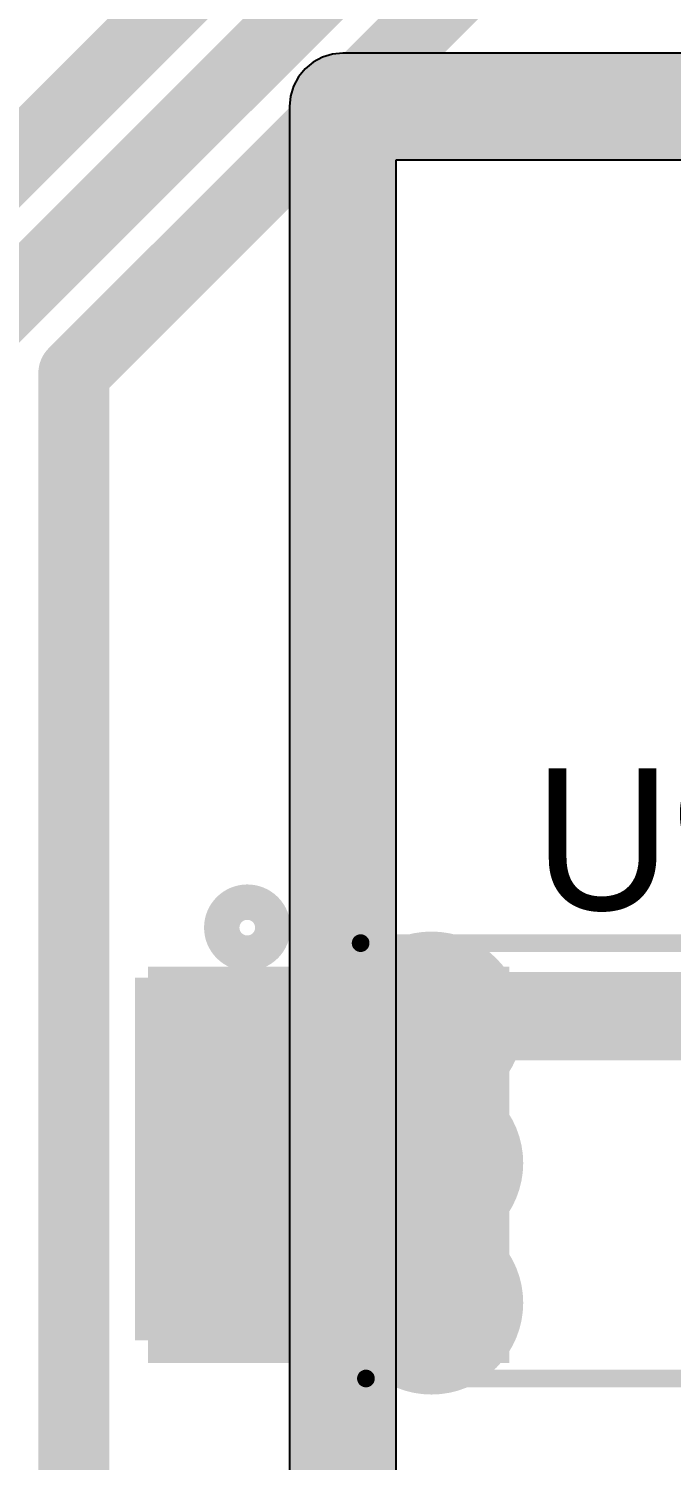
# Model space of a CAD drawing. Header units: millimetres. Extents: x 2.17 to 4.96, y 1.49 to 4.34.
# Drawn here: x 2.7923 to 2.9737, y 3.2885 to 3.693 of the extents above; entities that cross this region are included whole.
import ezdxf

# ---------------------------------------------------------------- set-up
doc = ezdxf.new("R2010")
doc.units = ezdxf.units.MM
doc.header["$MEASUREMENT"] = 0
for name, color, linetype in [('BottomLayer', 5, 'Continuous'), ('InternalPlane1', 76, 'Continuous'), ('InternalPlane2', 16, 'Continuous'), ('Mechanical2', 216, 'Continuous'), ('MultiLayer', 9, 'Continuous'), ('TopLayer', 1, 'Continuous'), ('TopOverlay', 2, 'Continuous'), ('TopPaste', 8, 'Continuous'), ('TopSolder', 216, 'Continuous'), ('ViaHoleLayer', 16, 'Continuous')]:
    doc.layers.add(name, color=color, linetype=linetype)

# ---------------------------------------------------------------- blocks, each defined once
blk = doc.blocks.new('8_TSSOP_13')
at = {"layer": 'TopLayer'}
for points in [[(-0.14469, 0.02953), (-0.0876, 0.02953), (-0.14469, 0.04724), (-0.0876, 0.04724)], [(0.0876, 0.02953), (0.14469, 0.02953), (0.0876, 0.04724), (0.14469, 0.04724)], [(-0.14469, 0.00394), (-0.0876, 0.00394), (-0.14469, 0.02165), (-0.0876, 0.02165)], [(0.0876, 0.00394), (0.14469, 0.00394), (0.0876, 0.02165), (0.14469, 0.02165)], [(-0.14469, -0.02165), (-0.0876, -0.02165), (-0.14469, -0.00394), (-0.0876, -0.00394)], [(0.0876, -0.02165), (0.14469, -0.02165), (0.0876, -0.00394), (0.14469, -0.00394)], [(-0.14469, -0.04724), (-0.0876, -0.04724), (-0.14469, -0.02953), (-0.0876, -0.02953)], [(0.0876, -0.04724), (0.14469, -0.04724), (0.0876, -0.02953), (0.14469, -0.02953)]]:
    blk.add_solid(points, dxfattribs=at)
at = {"layer": 'TopOverlay'}
for points, const_width in [([(-0.10979, 0.06537, 1), (-0.12421, 0.06537, 1)], 0.01), ([(-0.12671, 0.06537, 1), (-0.12171, 0.06537, 1)], 0.005), ([(-0.11229, 0.06537, 1), (-0.10729, 0.06537, 1)], 0.005), ([(-0.08625, 0.061, 1), (-0.08375, 0.061, 1)], 0.0025), ([(0.08275, 0.061, 1), (0.08525, 0.061, 1)], 0.0025), ([(-0.08475, -0.062, 1), (-0.08225, -0.062, 1)], 0.0025), ([(0.08425, -0.062, 1), (0.08675, -0.062, 1)], 0.0025)]:
    blk.add_lwpolyline(points, format="xyb", close=True, dxfattribs=dict(at, const_width=const_width))
at = {"layer": 'TopOverlay', "const_width": 0.005}
for points in [[(-0.085, 0.061), (0.084, 0.061)], [(-0.0835, -0.062), (0.0855, -0.062)]]:
    blk.add_lwpolyline(points, dxfattribs=at)
at = {"layer": 'TopPaste'}
for points in [[(-0.14469, 0.02953), (-0.0876, 0.02953), (-0.14469, 0.04724), (-0.0876, 0.04724)], [(0.0876, 0.02953), (0.14469, 0.02953), (0.0876, 0.04724), (0.14469, 0.04724)], [(-0.14469, 0.00394), (-0.0876, 0.00394), (-0.14469, 0.02165), (-0.0876, 0.02165)], [(0.0876, 0.00394), (0.14469, 0.00394), (0.0876, 0.02165), (0.14469, 0.02165)], [(-0.14469, -0.02165), (-0.0876, -0.02165), (-0.14469, -0.00394), (-0.0876, -0.00394)], [(0.0876, -0.02165), (0.14469, -0.02165), (0.0876, -0.00394), (0.14469, -0.00394)], [(-0.14469, -0.04724), (-0.0876, -0.04724), (-0.14469, -0.02953), (-0.0876, -0.02953)], [(0.0876, -0.04724), (0.14469, -0.04724), (0.0876, -0.02953), (0.14469, -0.02953)]]:
    blk.add_solid(points, dxfattribs=at)
at = {"layer": 'TopSolder'}
for points in [[(-0.14869, 0.02553), (-0.0836, 0.02553), (-0.14869, 0.05124), (-0.0836, 0.05124)], [(0.0836, 0.02553), (0.14869, 0.02553), (0.0836, 0.05124), (0.14869, 0.05124)], [(-0.14869, -0.00006), (-0.0836, -0.00006), (-0.14869, 0.02565), (-0.0836, 0.02565)], [(0.0836, -0.00006), (0.14869, -0.00006), (0.0836, 0.02565), (0.14869, 0.02565)], [(-0.14869, -0.02565), (-0.0836, -0.02565), (-0.14869, 0.00006), (-0.0836, 0.00006)], [(0.0836, -0.02565), (0.14869, -0.02565), (0.0836, 0.00006), (0.14869, 0.00006)], [(-0.14869, -0.05124), (-0.0836, -0.05124), (-0.14869, -0.02553), (-0.0836, -0.02553)], [(0.0836, -0.05124), (0.14869, -0.05124), (0.0836, -0.02553), (0.14869, -0.02553)]]:
    blk.add_solid(points, dxfattribs=at)

msp = doc.modelspace()

# ---------------------------------------------------------------- linework, layer by layer
at = {"layer": 'BottomLayer', "const_width": 0.025}
for points in [[(2.906, 3.412), (2.908, 3.414)], [(2.908, 3.414), (3.046, 3.414)]]:
    msp.add_lwpolyline(points, dxfattribs=at)
at = {"layer": 'BottomLayer'}
for points, const_width in [([(2.90175, 3.414, 1), (2.91425, 3.414, 1)], 0.0125), ([(2.90175, 3.414, 1), (2.91425, 3.414, 1)], 0.0125), ([(2.89975, 3.412, 1), (2.91225, 3.412, 1)], 0.0125), ([(2.90009, 3.412, 1), (2.91191, 3.412, 1)], 0.01181), ([(2.90009, 3.3725, 1), (2.91191, 3.3725, 1)], 0.01181), ([(2.90009, 3.333, 1), (2.91191, 3.333, 1)], 0.01181)]:
    msp.add_lwpolyline(points, format="xyb", close=True, dxfattribs=dict(at, const_width=const_width))
at = {"layer": 'InternalPlane1'}
for p, q in [((2.87806, 3.68578), (2.87523, 3.68493)), ((2.881, 3.68607), (2.87806, 3.68578)), ((3.47993, 3.68607), (2.881, 3.68607)), ((2.87034, 3.68166), (2.86847, 3.67937)), ((2.87263, 3.68353), (2.87034, 3.68166)), ((2.87523, 3.68493), (2.87263, 3.68353)), ((2.86847, 3.67937), (2.86707, 3.67677)), ((2.86622, 3.67394), (2.86593, 3.671)), ((2.86707, 3.67677), (2.86622, 3.67394)), ((2.86593, 3.671), (2.86593, 2.082)), ((2.89607, 2.08824), (2.89607, 3.65593)), ((2.89607, 3.65593), (3.495, 3.65593))]:
    msp.add_line(p, q, dxfattribs=at)
at = {"layer": 'InternalPlane1', "const_width": 0.04}
msp.add_lwpolyline([(4.93976, 2.51612, -6.760445), (4.93618, 3.32971)], format="xyb", dxfattribs=at)
at = {"layer": 'InternalPlane1', "const_width": 0.03}
for points in [[(2.881, 3.671), (2.881, 2.082)], [(2.881, 3.671), (3.495, 3.671)]]:
    msp.add_lwpolyline(points, dxfattribs=at)
at = {"layer": 'InternalPlane1'}
for points, const_width in [([(2.8735, 3.671, 1), (2.8885, 3.671, 1)], 0.015), ([(2.8735, 3.671, 1), (2.8885, 3.671, 1)], 0.015), ([(2.89305, 3.412, 1), (2.91895, 3.412, 1)], 0.02591), ([(2.89305, 3.3725, 1), (2.91895, 3.3725, 1)], 0.02591), ([(2.89305, 3.333, 1), (2.91895, 3.333, 1)], 0.02591)]:
    msp.add_lwpolyline(points, format="xyb", close=True, dxfattribs=dict(at, const_width=const_width))
at = {"layer": 'InternalPlane2', "const_width": 0.04}
msp.add_lwpolyline([(4.93976, 2.51612, -6.760445), (4.93618, 3.32971)], format="xyb", dxfattribs=at)
at = {"layer": 'Mechanical2', "const_width": 0.015}
msp.add_lwpolyline([(4.9336, 2.5218, -6.818913), (4.92995, 3.32439)], format="xyb", dxfattribs=at)
at = {"layer": 'MultiLayer', "const_width": 0.01181}
for points in [[(2.90009, 3.412, 1), (2.91191, 3.412, 1)], [(2.90009, 3.3725, 1), (2.91191, 3.3725, 1)], [(2.90009, 3.333, 1), (2.91191, 3.333, 1)]]:
    msp.add_lwpolyline(points, format="xyb", close=True, dxfattribs=at)
at = {"layer": 'TopLayer'}
for points, const_width in [([(2.731, 3.598), (3.127, 3.994)], 0.02), ([(2.767, 3.59582), (3.13818, 3.967)], 0.02), ([(2.805, 3.59563), (3.14937, 3.94)], 0.02), ([(2.805, 2.146), (2.805, 3.59563)], 0.02), ([(2.907, 3.334), (2.907, 3.412)], 0.025), ([(2.906, 3.3725), (2.906, 3.38)], 0.025), ([(2.906, 3.333), (2.906, 3.3725)], 0.025), ([(2.906, 3.333), (2.907, 3.334)], 0.025)]:
    msp.add_lwpolyline(points, dxfattribs=dict(at, const_width=const_width))
for points, const_width in [([(2.8, 3.59563, 1), (2.81, 3.59563, 1)], 0.01), ([(2.8, 3.59563, 1), (2.81, 3.59563, 1)], 0.01), ([(2.90009, 3.412, 1), (2.91191, 3.412, 1)], 0.01181), ([(2.90075, 3.412, 1), (2.91325, 3.412, 1)], 0.0125), ([(2.89975, 3.38, 1), (2.91225, 3.38, 1)], 0.0125), ([(2.89975, 3.3725, 1), (2.91225, 3.3725, 1)], 0.0125), ([(2.89975, 3.3725, 1), (2.91225, 3.3725, 1)], 0.0125), ([(2.90009, 3.3725, 1), (2.91191, 3.3725, 1)], 0.01181), ([(2.89975, 3.333, 1), (2.91225, 3.333, 1)], 0.0125), ([(2.89975, 3.333, 1), (2.91225, 3.333, 1)], 0.0125), ([(2.90075, 3.334, 1), (2.91325, 3.334, 1)], 0.0125), ([(2.90075, 3.334, 1), (2.91325, 3.334, 1)], 0.0125), ([(2.90009, 3.333, 1), (2.91191, 3.333, 1)], 0.01181)]:
    msp.add_lwpolyline(points, format="xyb", close=True, dxfattribs=dict(at, const_width=const_width))
msp.add_solid([(2.826, 3.316), (2.928, 3.316), (2.826, 3.428), (2.928, 3.428)], dxfattribs=at)
at = {"layer": 'ViaHoleLayer', "const_width": 0.00591}
for points in [[(2.90305, 3.412, 1), (2.90895, 3.412, 1)], [(2.90305, 3.3725, 1), (2.90895, 3.3725, 1)], [(2.90305, 3.333, 1), (2.90895, 3.333, 1)]]:
    msp.add_lwpolyline(points, format="xyb", close=True, dxfattribs=at)

# ---------------------------------------------------------------- block references
at = {"rotation": 360}
msp.add_blockref('8_TSSOP_13', (2.971, 3.37363), dxfattribs=at)

# ---------------------------------------------------------------- texts
at = {"layer": 'TopOverlay'}
msp.add_text('U9', height=0.04, dxfattribs=at).set_placement((2.935, 3.444))

doc.saveas('drawing.dxf')
